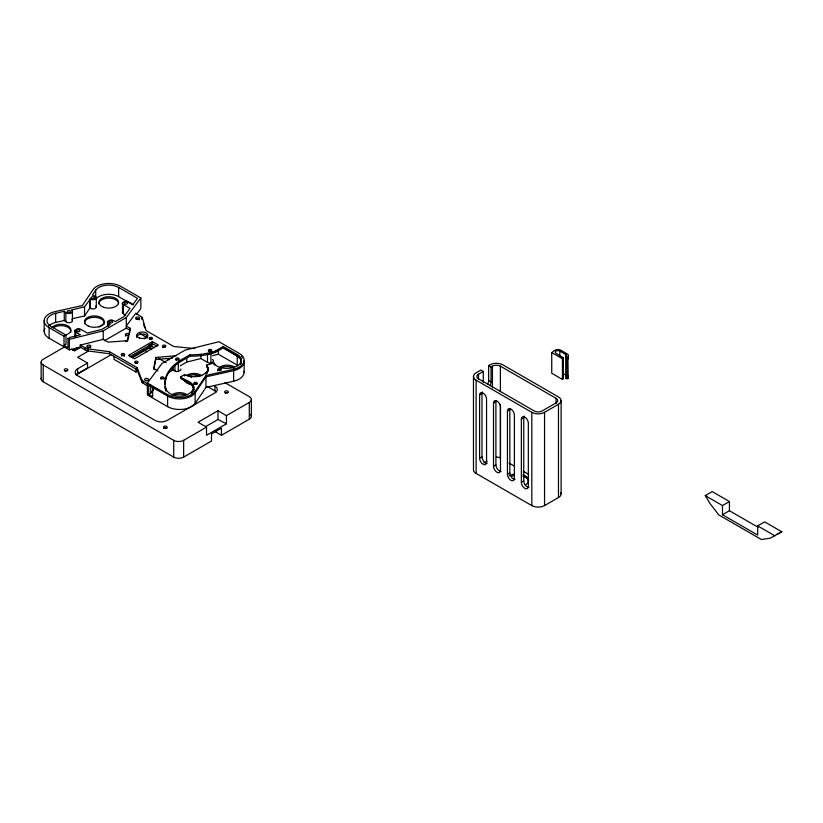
<?xml version="1.0" encoding="UTF-8"?>
<svg xmlns="http://www.w3.org/2000/svg" width="823" height="823" viewBox="0 0 823 823"><rect width="100%" height="100%" fill="white"/><g stroke="black" fill="none" stroke-linecap="round" stroke-linejoin="round"><path stroke-width="1.23" d="M193.477 388.96C194.465 381.903 184.424 380.195 180.556 376.903L180.556 378.282C184.424 381.574 194.465 383.281 193.477 390.339L193.477 388.96C188.59 398.651 169.445 398.671 165.505 388.219A58.546 33.805 0 0 1 182.027 359.373L189.979 354.785A46.448 26.82 0 0 0 215.297 351.082L223.259 346.483L237.641 354.785C251.282 367.778 219.329 373.292 214.021 363.015L206.676 365.062L208.024 370.309L206.707 373.385L208.024 368.93L206.676 365.062M240.511 362.974L240.511 364.352L241.293 359.836M567.932 359.167L568.271 356.277A4.527 2.613 0 0 0 567.819 354.291L560.185 349.898A4.496 2.592 0 0 0 554.033 350.855L551.739 352.594L551.739 373.261L562.418 379.434L562.85 377.839M176.245 355.711L156.01 357.419L153.675 368.488L157.862 370.906M153.932 369.332L156.01 357.419M194.773 348.551L173.684 346.493L146.083 330.558L142.225 317.369L135.867 313.172L126.289 326.042L130.291 328.346L127.164 340.763L108.019 342.121L103.225 339.354L80.232 345.104L80.232 347.172L86.991 350.824L109.469 353.746L137.091 369.702L141.937 382.304L147.626 386.121M127.472 341.586L128.727 336.617M129.355 334.138L130.291 328.346M72.187 318.727L84.553 315.95L84.553 306.763L90.283 299.15A3.518 2.027 0 0 0 95.561 298.955A3.518 2.027 0 0 0 94.522 295.961L92.433 295.035L95.715 290.149A14.063 8.117 0 0 1 118.635 287.443L137.513 298.338L132.997 304.407L128.388 301.743A3.518 2.027 0 0 0 124.993 301.218L122.504 302.658A3.518 2.027 0 0 0 123.409 304.613L130.013 308.419L123.923 316.608L115.251 321.618L113.451 320.569A3.518 2.027 0 0 0 110.056 320.044L107.566 321.484A3.518 2.027 0 0 0 108.471 323.439L110.282 324.488L101.61 329.488L87.331 333.058L80.767 329.272A3.518 2.027 0 0 0 77.372 328.716L74.739 330.671A3.518 2.027 0 0 0 75.737 332.111L80.387 334.796L69.976 337.399L67.99 338.541L67.99 347.728L64.009 345.434L64.009 336.247L49.113 327.647A16.882 9.742 0 0 1 54.585 311.752L82.382 305.508L93.112 289.531A16.882 9.742 0 0 1 120.611 286.291L140.846 297.967L140.846 308.543L136.577 314.273M567.932 356.74L568.179 378.158L566.975 378.847L565.71 377.994L565.71 357.316L566.491 355.999A2.675 1.543 0 0 0 566.224 354.826L559.825 351.061A2.675 1.543 0 0 0 556.039 351.061A2.675 1.543 0 0 0 556.039 353.242L563.169 357.82L562.418 358.756L562.418 379.434M565.71 377.994L566.255 376.985M84.553 315.95L89.841 308.09L89.841 298.903M195.144 403.465L195.144 391.522L205.956 375.473L233.629 369.28A16.882 9.742 0 0 0 239.246 353.406L219.011 341.72L185.124 350.125L162.049 363.447L147.389 383.004L147.389 394.947L167.614 406.634A16.882 9.742 0 0 0 195.144 403.465L205.956 387.417L205.956 375.473M67.99 338.541L69.338 339.323L103.225 330.856L126.289 317.544L140.846 297.967M148.737 385.164L148.737 394.351L150.722 393.209L153.736 389.197M180.556 376.903L184.568 374.588C191.512 377.808 201.069 377.685 206.707 372.006M192.294 392.622L191.646 393.322L191.646 391.943M487.525 384.331A5.473 3.158 -60 0 0 488.656 380.514L488.656 365.587L490.035 364.784A9.002 5.195 0 0 1 502.771 364.784L558.467 396.943A9.002 5.195 0 0 1 558.467 404.288L558.467 497.555L544.548 505.589A9.002 5.195 0 0 1 531.812 505.589L476.116 473.431A9.002 5.195 0 0 1 473.472 469.758L473.472 376.492M64.009 336.247L65.994 335.095L65.994 344.292L64.009 345.434M64.996 346.678L43.208 359.26A7.037 4.064 0 0 0 43.208 365.001L43.208 381.769L173.715 457.115A7.037 4.064 0 0 0 183.652 457.115L211.511 441.035L211.511 433.906L221.459 428.166L221.459 435.285L215.482 431.838M99.058 327.019L104.5 323.871M72.722 350.372L77.136 347.82M81.168 347.1L74.543 350.927L71.375 349.096M104.326 340.794L126.289 328.11L130.291 330.414M88.339 351.123L77.629 357.305L87.567 363.046L87.567 367.871L77.629 373.611A8.436 4.876 0 0 0 76.282 374.619M216.233 391.851A8.436 4.876 0 0 0 214.885 390.843L214.885 386.018A8.436 4.876 0 0 1 214.885 392.91L167.141 420.471A8.436 4.876 0 0 1 155.208 420.471L77.629 375.679A8.436 4.876 0 0 1 77.629 368.786L87.567 363.046M76.107 374.949L111.599 354.456M144.241 338.85L147.399 337.029M152.43 341.576L128.563 355.351L134.53 358.797L158.397 345.012L152.43 341.576L152.43 343.644L129.643 356.791M156.977 346.267L152.008 343.386L151.01 343.963L151.01 346.03L131.31 357.408M132.472 357.655L152.008 346.38L153.994 347.522M113.944 356.338L113.944 359.322L135.98 372.037L138.079 370.823M164.878 384.362A58.546 33.805 0 0 1 182.027 360.752L189.979 356.164A46.448 26.82 0 0 0 215.297 352.46L223.259 347.862L238.516 356.781L240.882 359.641L241.304 362.007M168.756 372.438L173.087 369.939L174.898 370.978A3.518 2.027 0 0 0 178.293 371.502L180.772 370.062A3.518 2.027 0 0 0 180.772 369.013M180.227 365.813L186.728 362.058L200.905 358.55L207.509 362.357A3.518 2.027 0 0 0 210.904 362.881L213.383 361.441A3.518 2.027 0 0 0 212.478 359.486M208.229 353.489A3.518 2.027 0 0 0 210.904 353.695L212.56 352.738M226.428 415.646L217.972 410.77L198.076 422.25L206.532 427.137L206.532 435.285L226.428 423.804L226.428 415.646L249.307 402.437A7.037 4.064 0 0 0 249.307 396.696L224.977 382.654M205.812 426.509L217.972 419.493L226.428 423.804M43.208 365.001L173.715 440.346A7.037 4.064 0 0 0 183.652 440.346L206.532 427.137M221.459 435.285L249.307 419.205A7.037 4.064 0 0 0 250.418 414.308M478.502 379.3L478.502 374.198L483.296 371.43L483.296 382.633M488.656 365.587L491.043 366.955L492.421 366.163A5.627 3.251 0 0 1 500.384 366.163L556.081 398.322L556.081 403.424M479.593 395.04A4.928 2.839 60 0 1 483.08 393.034A4.928 2.839 60 0 1 486.558 399.062L486.558 462.238A4.928 2.839 60 0 1 483.08 464.244A4.928 2.839 60 0 1 479.593 458.216L479.593 395.04L481.98 393.672A4.928 2.839 60 0 1 482.453 391.923M566.975 378.847L566.975 358.18L568.179 357.48M493.522 403.085A4.928 2.839 60 0 1 496.999 401.079A4.928 2.839 60 0 1 500.487 407.107L500.487 470.272A4.928 2.839 60 0 1 496.999 472.289A4.928 2.839 60 0 1 493.522 466.25L493.522 403.085L495.909 401.706A4.928 2.839 60 0 1 496.022 400.739M507.441 411.119A4.928 2.839 60 0 1 510.929 409.113A4.928 2.839 60 0 1 514.406 415.142L514.406 478.317A4.928 2.839 60 0 1 510.929 480.323A4.928 2.839 60 0 1 507.441 474.295L507.441 411.119L509.828 409.751A4.928 2.839 60 0 1 509.951 408.774M521.37 419.164A4.928 2.839 60 0 1 524.848 417.158A4.928 2.839 60 0 1 528.335 423.187L528.335 486.352A4.928 2.839 60 0 1 524.848 488.368A4.928 2.839 60 0 1 521.37 482.329L521.37 419.164L523.757 417.786A4.928 2.839 60 0 1 524.22 416.047M483.296 371.43L480.92 370.062L476.116 372.819A9.002 5.195 0 0 0 476.116 380.175L531.812 412.333A9.002 5.195 0 0 0 544.548 412.333L558.467 404.288M479.593 458.216L481.98 456.837L481.98 393.672M483.852 462.989L487.072 461.137M493.522 466.25L495.909 464.872L495.909 401.706M507.441 474.295L509.828 472.916L509.828 409.751M521.37 482.329L523.757 480.961L523.757 417.786M705.26 495.621L722.471 505.559L722.471 514.745L757.685 535.073L757.685 525.887L764.639 521.864L781.85 531.802L770.133 538.201L761.409 539.528L718.736 514.889L710.012 503.491L705.26 495.621L712.224 491.609L729.435 501.536L729.435 510.723L758.045 527.245M722.471 505.559L729.435 501.536M722.471 514.745L729.435 510.723M777.097 534.178L781.85 531.802M44.895 328.49A16.882 9.742 0 0 0 49.113 338.212L69.338 349.888L80.232 347.172M212.54 355.659L218.373 354.219L237.25 365.114A14.063 8.117 0 0 1 238.166 365.71M65.994 335.095L51.098 326.494A14.063 8.117 0 0 1 55.666 313.254L64.256 311.32L65.861 312.524A3.518 2.027 0 0 0 71.045 313.121A3.518 2.027 0 0 0 71.395 310.076L84.553 306.763M48.639 326.114A14.063 8.117 0 0 1 55.666 322.441L64.256 320.507L65.861 321.711A3.518 2.027 0 0 0 70.665 322.451A3.518 2.027 0 0 0 71.951 319.684M205.956 387.417L233.629 381.224A16.882 9.742 0 0 0 244.05 371.296M156.01 359.486L172.449 358.098M80.232 345.104L86.991 348.757L109.469 351.688L137.091 367.634L141.937 380.247L147.626 384.053M551.739 352.594L562.418 358.756M562.819 373.467L565.812 375.195M757.685 525.887L774.885 535.824M488.656 380.514L491.043 381.893A5.473 3.158 -60 0 1 489.901 385.709M509.118 463.092L514.581 466.24M523.315 471.281L528.778 474.439M222.817 347.594L237.25 355.927A14.063 8.117 0 0 1 241.026 363.262M95.715 299.335A14.063 8.117 0 0 1 118.635 296.63L133.069 304.963M122.504 302.658L122.504 311.845A3.518 2.027 0 0 0 123.409 313.8L125.61 315.075M139.817 333.49L147.564 337.955M89.841 308.09L90.283 308.347A3.518 2.027 0 0 0 94.902 308.522A3.518 2.027 0 0 0 95.807 305.889M149.056 344.909L151.01 346.03M148.387 347.625L151.71 349.538M167.234 358.499L169.445 359.785M193.827 373.858L198.261 376.42M143.953 349.888L147.276 351.802M158.366 358.2L166.123 362.686M188.292 375.483L191.615 377.397M207.129 386.357L214.885 390.843M147.389 383.004L167.614 394.69A16.882 9.742 0 0 0 195.144 391.522M147.389 384.382L167.614 396.069A16.882 9.742 0 0 0 195.144 392.9L205.956 376.852L233.629 370.659A16.882 9.742 0 0 0 244.05 360.731M148.737 394.351L152.718 396.655L152.718 387.458M565.71 357.316L566.975 358.18M141.751 318.768L142.225 319.427L142.225 317.369M568.179 378.158L568.271 376.944A4.527 2.613 0 0 0 568.271 375.597M143.634 324.231L144.683 327.832M565.812 354.518L565.812 358.17M563.076 357.47L563.097 378.847M562.85 357.172L562.881 379.156M561.111 400.616L561.111 493.882M559.825 351.061L559.825 355.927M544.548 412.333L544.548 505.589M531.812 412.333L531.812 505.589M500.384 366.163L500.384 391.686M500.384 404.443L500.384 458.041A5.627 3.251 0 0 0 496.403 457.094M492.421 366.163L492.421 387.849M491.043 366.955L491.043 381.893M476.116 380.175L476.116 473.431M251.365 399.567L251.365 416.335M249.307 402.437L249.307 419.205M244.133 361.688L244.133 372.253M241.16 359.044L241.16 360.423M241.17 361.42L241.17 362.799M240.882 358.262L240.882 359.641M240.902 362.202L240.902 363.581M240.481 357.501L240.481 358.879M239.946 356.76L239.946 358.139M239.287 356.061L239.287 357.439M238.516 355.402L238.516 356.781M237.641 354.785L237.641 356.164M237.25 355.927L237.25 365.114M233.629 369.28L233.629 381.224M223.259 346.483L223.259 347.862M218.373 349.621L218.373 354.219M217.972 410.77L217.972 419.493M215.297 351.082L215.297 352.46M214.556 363.756L214.556 365.134M214.021 363.015L214.021 364.394M210.904 353.695L210.904 362.881M208.024 368.128L208.024 370.309M207.88 367.336L207.88 368.714M207.9 369.722L207.9 371.101M207.612 366.554L207.612 367.932M207.633 370.504L207.633 371.883M207.509 354.312L207.509 362.357M207.231 371.266L207.231 372.644M207.201 365.793L207.201 367.171M206.069 372.706L206.069 374.084M200.905 355.104L200.905 358.55M193.806 386.388L193.806 390.987M193.6 387.366L193.6 389.546M193.456 386.573L193.456 387.952M193.189 385.792L193.189 387.17M192.777 385.03L192.777 386.409M192.808 390.503L192.808 391.882M192.253 384.3L192.253 385.678M191.594 383.6L191.594 384.979M190.823 382.932L190.823 384.31M189.979 354.785L189.979 356.164M189.948 382.325L189.948 383.703M186.728 357.47L186.728 362.058M184.568 374.588L184.568 375.967M183.652 440.346L183.652 457.115M182.027 359.373L182.027 360.752M178.293 362.315L178.293 371.502M174.898 365.237L174.898 370.978M173.715 440.346L173.715 457.115M173.087 366.492L173.087 369.939M167.614 394.69L167.614 406.634M165.917 389.793L165.917 391.172M165.505 388.219L165.505 389.598A58.546 33.805 0 0 1 165.012 386.985M152.008 343.386L152.008 346.38M150.722 385.164L150.722 393.209M143.171 381.481L143.171 383.549M141.865 379.948L141.865 382.016M137.091 367.634L137.091 369.702M135.98 369.054L135.98 372.037M126.289 317.544L126.289 328.11M123.409 304.613L123.409 313.8M118.635 287.443L118.635 296.63M109.469 351.688L109.469 353.746M108.471 323.439L108.471 326.885M107.566 321.484L107.566 326.073M103.225 330.856L103.225 339.354M96.281 297.72L96.281 306.907M95.715 290.149L95.715 297.041M90.283 299.15L90.283 308.347M88.133 348.942L88.133 351.01M85.036 347.882L85.036 349.95M77.629 368.786L77.629 373.611M75.737 332.111L75.737 336.7M74.893 330.157L74.893 337.049M72.424 311.506L72.424 320.703M69.338 339.323L69.338 349.888M65.861 312.524L65.861 321.711M64.256 311.32L64.256 320.507M55.666 313.254L55.666 322.441M49.113 327.647L49.113 338.212M44.164 320.754L44.164 331.319M41.15 362.13L41.15 378.899M560.802 492.535A9.002 5.195 0 0 1 558.467 497.555M478.502 374.198A5.627 3.251 0 0 0 478.502 378.796L534.199 410.955A5.627 3.251 0 0 0 542.162 410.955L556.081 402.91A5.627 3.251 0 0 0 556.081 398.322M522.924 474.809A11.255 6.502 0 0 1 525.249 485.035M509.334 475.848A11.255 6.502 0 0 1 514.385 474.161M511.669 476.188A11.255 6.502 0 0 1 514.385 475.54M522.924 476.188A11.255 6.502 0 0 1 528.551 481.815M528.983 487.453A4.928 2.839 60 0 1 523.757 480.961M515.054 479.408A4.928 2.839 60 0 1 509.828 472.916M501.125 471.373A4.928 2.839 60 0 1 495.909 464.872M487.206 463.328A4.928 2.839 60 0 1 481.98 456.837M145.568 380.607A1.965 1.142 0 0 1 147.543 380.607M135.466 363.344A1.687 0.977 0 0 1 137.153 363.344A1.687 0.977 0 0 0 136.134 362.902M121.516 356.009A1.687 0.977 0 0 1 124.448 356.009M150.393 339.477A1.687 0.977 0 0 1 151.267 339.477M162.697 347.625A1.687 0.977 0 0 1 165.001 347.265A1.687 0.977 0 0 0 164.394 346.915M136.207 319.345A1.965 1.142 0 0 1 139.509 319.849M87.156 347.718A1.965 1.142 0 0 1 90.571 347.718M220.286 366.801A9.845 5.689 0 0 1 234.216 366.801M190.092 384.351A9.845 5.689 0 0 1 184.198 379.794M186.245 375.607A9.845 5.689 0 0 1 201.861 375.72M171.626 394.989A9.845 5.689 0 0 1 187.253 394.814M173.416 395.297A9.845 5.689 0 0 1 185.401 395.163M220.286 368.179A9.845 5.689 0 0 1 234.216 368.179M188.086 375.946A9.845 5.689 0 0 1 200.071 376.039M165.732 387.88A3.518 2.027 0 0 1 165.752 388.929M241.334 356.266A16.882 9.742 0 0 1 242.878 357.954M165.372 378.21A3.518 2.027 0 0 1 165.752 379.742M193.076 386.069A3.518 2.027 0 0 1 192.52 385.648M192.171 385.164A3.518 2.027 0 0 1 192.047 384.629M160.711 378.991A1.687 0.977 0 0 1 162.347 378.261A1.687 0.977 0 0 1 163.972 378.991M193.878 384.629A1.687 0.977 0 0 1 195.123 383.693A1.687 0.977 0 0 1 197.026 384.146M175.752 360.104A1.687 0.977 0 0 1 177.377 359.384A1.687 0.977 0 0 1 179.013 360.104M217.766 370.864A1.687 0.977 0 0 1 219.011 369.918A1.687 0.977 0 0 1 220.914 370.371M208.528 351.246A1.687 0.977 0 0 1 210.431 350.793A1.687 0.977 0 0 1 211.676 351.73M52.024 327.667A9.845 5.689 0 0 1 68.134 326.001A9.845 5.689 0 0 1 64.636 335.239M53.351 327.77A9.845 5.689 0 0 1 64.986 326.114A9.845 5.689 0 0 1 70.778 332.173M98.894 303.78A9.845 5.689 0 0 1 108.739 298.101A9.845 5.689 0 0 1 118.584 303.78M84.625 323.809A9.845 5.689 0 0 1 92.948 317.369A9.845 5.689 0 0 1 104.11 322.174M136.649 337.317A5.627 3.251 0 0 1 141.546 334.097A5.627 3.251 0 0 1 147.718 336.473M150.66 339.127A1.687 0.977 0 0 1 151.679 339.58M122.802 355.207A1.687 0.977 0 0 1 123.995 355.896M125.374 341.226A8.436 4.876 0 0 1 127.123 340.444M64.75 370.936A1.831 1.06 0 0 1 66.951 370.772M125.446 336.093A1.831 1.06 0 0 1 126.968 335.321A1.831 1.06 0 0 1 128.789 335.846M225.183 392.931A1.831 1.06 0 0 1 227.776 392.931M163.726 428.474A1.831 1.06 0 0 1 166.894 428.474M128.789 335.064A1.831 1.06 0 0 1 125.806 335.208A1.831 1.06 0 0 1 126.588 333.541A1.831 1.06 0 0 1 129.036 334.529M43.208 381.769A7.037 4.064 0 0 1 41.387 377.839M103.811 307.329A9.845 5.689 0 0 0 118.584 302.401A9.845 5.689 0 0 0 103.811 297.484A9.845 5.689 0 0 0 103.811 307.329M88.473 326.165A9.845 5.689 0 0 0 104.14 322.287A9.845 5.689 0 0 0 90.479 316.392A9.845 5.689 0 0 0 88.473 326.165M77.403 331.535A1.687 0.977 0 0 0 79.944 330.692A1.687 0.977 0 0 0 77.403 329.848A1.687 0.977 0 0 0 77.403 331.535M68.062 312.349A1.687 0.977 0 0 0 70.593 311.506A1.687 0.977 0 0 0 68.062 310.662A1.687 0.977 0 0 0 68.062 312.349M109.768 322.698A1.687 0.977 0 0 0 112.597 322.256A1.687 0.977 0 0 0 110.529 321.063A1.687 0.977 0 0 0 109.768 322.698M91.569 298.41A1.687 0.977 0 0 0 94.398 297.967A1.687 0.977 0 0 0 92.33 296.774A1.687 0.977 0 0 0 91.569 298.41M124.705 303.872A1.687 0.977 0 0 0 127.534 303.43A1.687 0.977 0 0 0 125.466 302.236A1.687 0.977 0 0 0 124.705 303.872M87.475 347.018A1.965 1.142 0 0 0 90.767 346.514A1.965 1.142 0 0 0 88.359 345.125A1.965 1.142 0 0 0 87.475 347.018M136.618 319.067A1.965 1.142 0 0 0 139.571 318.079A1.965 1.142 0 0 0 136.618 317.092A1.965 1.142 0 0 0 136.618 319.067M163.314 346.894A1.687 0.977 0 0 0 165.845 346.051A1.687 0.977 0 0 0 163.314 345.207A1.687 0.977 0 0 0 163.314 346.894M149.992 339.199A1.687 0.977 0 0 0 152.522 338.356A1.687 0.977 0 0 0 149.992 337.512A1.687 0.977 0 0 0 149.992 339.199M122.133 355.279A1.687 0.977 0 0 0 124.674 354.435A1.687 0.977 0 0 0 122.133 353.592A1.687 0.977 0 0 0 122.133 355.279M135.466 362.974A1.687 0.977 0 0 0 137.997 362.13A1.687 0.977 0 0 0 135.466 361.287A1.687 0.977 0 0 0 135.466 362.974M145.568 380.514A1.965 1.142 0 0 0 148.521 379.526A1.965 1.142 0 0 0 145.568 378.539A1.965 1.142 0 0 0 145.568 380.514M139.468 338.068A5.627 3.251 0 0 0 147.903 335.249A5.627 3.251 0 0 0 139.468 332.441A5.627 3.251 0 0 0 139.468 338.068M194.722 384.104A1.687 0.977 0 0 0 197.253 383.251A1.687 0.977 0 0 0 194.722 382.407A1.687 0.977 0 0 0 194.722 384.104M161.503 378.703A1.687 0.977 0 0 0 164.034 377.86A1.687 0.977 0 0 0 161.503 377.016A1.687 0.977 0 0 0 161.503 378.703M176.534 359.816A1.687 0.977 0 0 0 179.064 358.972A1.687 0.977 0 0 0 176.534 358.128A1.687 0.977 0 0 0 176.534 359.816M218.609 370.329A1.687 0.977 0 0 0 221.14 369.486A1.687 0.977 0 0 0 218.609 368.632A1.687 0.977 0 0 0 218.609 370.329M209.145 351.195A1.687 0.977 0 0 0 211.676 350.351A1.687 0.977 0 0 0 209.145 349.508A1.687 0.977 0 0 0 209.145 351.195M164.394 428.073A1.831 1.06 0 0 0 167.131 427.158A1.831 1.06 0 0 0 164.394 426.252A1.831 1.06 0 0 0 164.394 428.073M225.564 392.756A1.831 1.06 0 0 0 228.31 391.841A1.831 1.06 0 0 0 225.564 390.935A1.831 1.06 0 0 0 225.564 392.756M65.12 370.762A1.831 1.06 0 0 0 67.867 369.846A1.831 1.06 0 0 0 65.12 368.941A1.831 1.06 0 0 0 65.12 370.762"/></g></svg>
